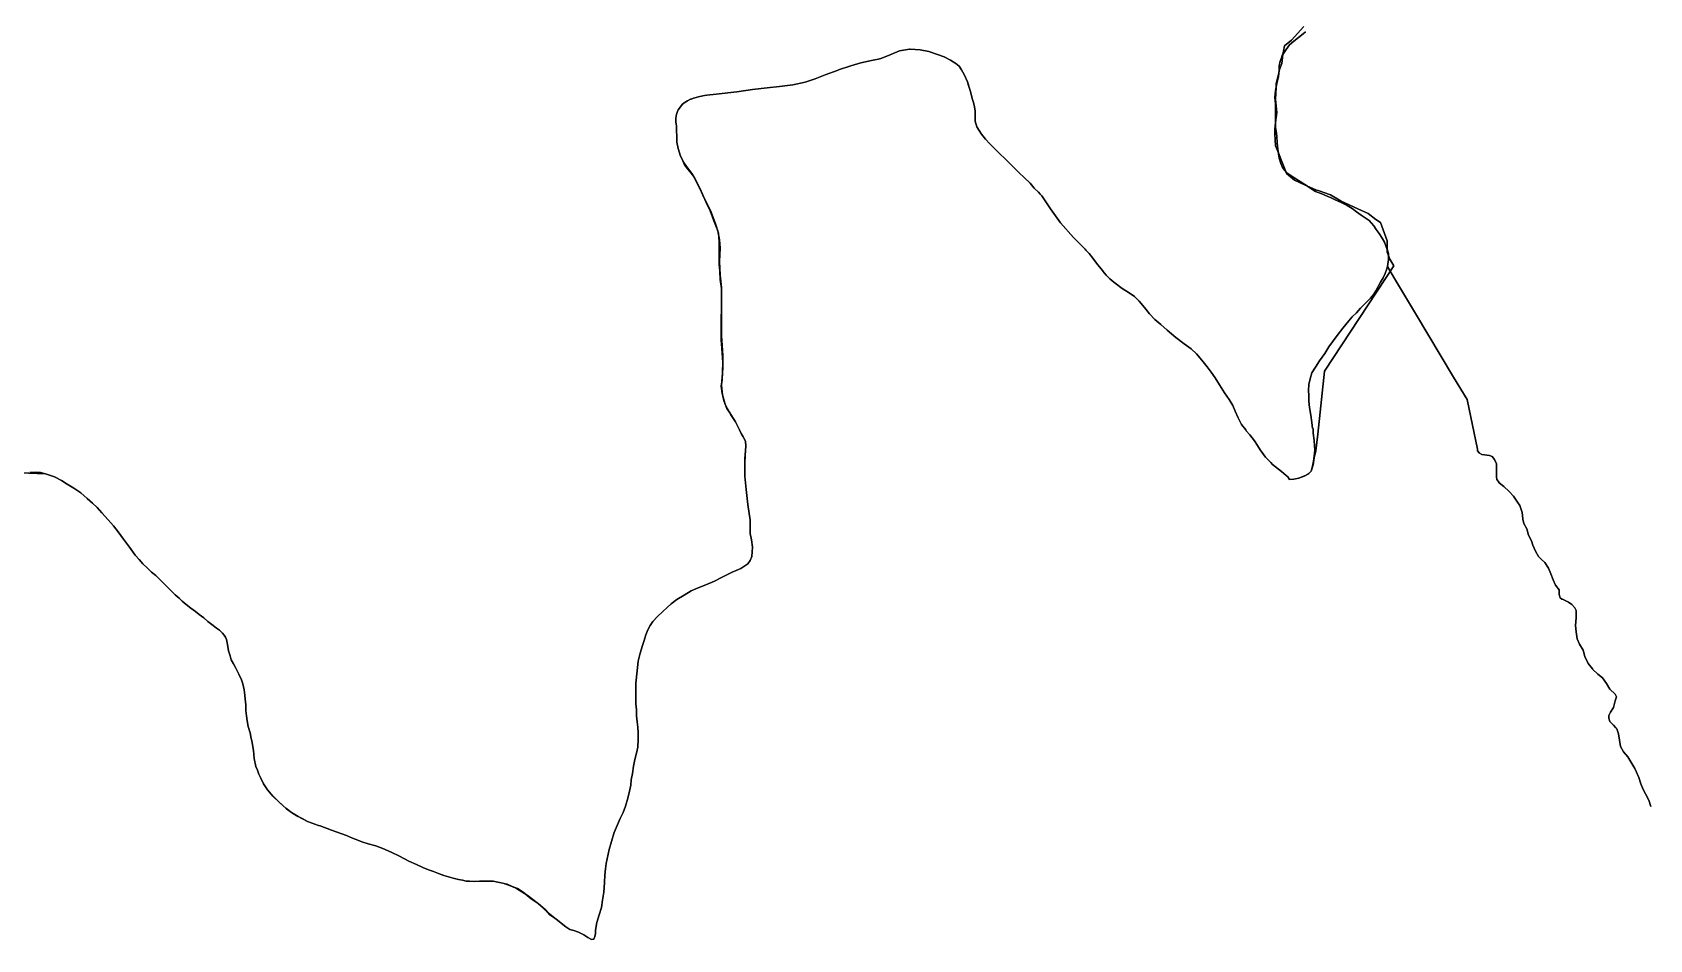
# Model space of a CAD drawing. Header units: inches. Extents: x 11258954 to 11313122, y 3645444 to 3695200.
# Drawn here: x 11278537 to 11281299, y 3665060 to 3666608 of the extents above; entities that cross this region are included whole.
import ezdxf

# ---------------------------------------------------------------- set-up
doc = ezdxf.new("R2010")
doc.units = ezdxf.units.IN
doc.header["$MEASUREMENT"] = 0
doc.layers.add('AnnexationHistory', color=183, linetype='Continuous')
doc.layers.add('ZipCode', color=108, linetype='Continuous')

msp = doc.modelspace()

# ---------------------------------------------------------------- linework, layer by layer
at = {"layer": 'AnnexationHistory'}
for points in [[(11280711, 3666608.5, 0), (11280707, 3666605, 0), (11280699, 3666598.75, 0), (11280691, 3666592.5, 0), (11280684, 3666586.25, 0), (11280678, 3666578.5, 0), (11280671, 3666568, 0), (11280670, 3666564.5, 0), (11280670, 3666564.25, 0), (11280668, 3666558.75, 0), (11280666, 3666550.75, 0), (11280666, 3666543.5, 0), (11280665, 3666532.5, 0), (11280662, 3666520.5, 0), (11280660, 3666508.75, 0), (11280659, 3666497, 0), (11280660, 3666485, 0), (11280660, 3666468.75, 0), (11280660, 3666459.5, 0), (11280660, 3666456, 0), (11280660, 3666446.25, 0), (11280661, 3666439, 0), (11280662, 3666430.5, 0), (11280663, 3666419.5, 0), (11280664, 3666408.25, 0), (11280665, 3666400.5, 0), (11280666, 3666393, 0), (11280669, 3666384.25, 0), (11280672, 3666377, 0), (11280676, 3666371.75, 0), (11280679, 3666368.25, 0), (11280693, 3666359, 0), (11280710, 3666348.25, 0), (11280728, 3666336.25, 0), (11280739, 3666332, 0), (11280748, 3666328, 0), (11280755, 3666325.25, 0), (11280762, 3666322.25, 0), (11280771, 3666317.75, 0), (11280782, 3666312.5, 0), (11280791, 3666307, 0), (11280798, 3666301.75, 0), (11280806, 3666296, 0), (11280813, 3666291.25, 0), (11280820, 3666286.5, 0), (11280824, 3666282.25, 0), (11280828, 3666277.5, 0), (11280832, 3666271.25, 0), (11280837, 3666264.25, 0), (11280842, 3666256.75, 0), (11280846, 3666249.5, 0), (11280849, 3666242, 0), (11280851, 3666236.25, 0), (11280853, 3666230.5, 0), (11280853, 3666225.75, 0), (11280853, 3666224.25, 0), (11280853, 3666220, 0), (11280851, 3666208.25, 0), (11280850, 3666204.5, 0), (11280847, 3666196, 0), (11280844, 3666189, 0), (11280839, 3666181.5, 0), (11280835, 3666174, 0), (11280831, 3666166.75, 0), (11280828, 3666161, 0), (11280822, 3666154.25, 0), (11280814, 3666146.25, 0), (11280805, 3666137, 0), (11280798, 3666129, 0), (11280791, 3666122.25, 0), (11280785, 3666115.25, 0), (11280775, 3666103, 0), (11280765, 3666090.5, 0), (11280757, 3666079.75, 0), (11280751, 3666071, 0), (11280744, 3666060, 0), (11280735, 3666047.25, 0), (11280728, 3666036.5, 0), (11280722, 3666027, 0), (11280719, 3666016.5, 0), (11280717, 3666006.75, 0), (11280716, 3665996.75, 0), (11280717, 3665988.25, 0), (11280717, 3665978.5, 0), (11280718, 3665967.5, 0), (11280720, 3665954.75, 0), (11280722, 3665942.25, 0), (11280723, 3665932, 0), (11280724, 3665931.5, 0), (11280724, 3665924, 0), (11280726, 3665911.25, 0), (11280727, 3665894.5, 0), (11280726, 3665884.5, 0), (11280725, 3665876, 0), (11280723, 3665867.5, 0), (11280721, 3665859, 0), (11280716, 3665854.5, 0), (11280711, 3665851.5, 0), (11280704, 3665848.5, 0), (11280700, 3665846.75, 0), (11280691, 3665845.25, 0), (11280684, 3665845, 0), (11280681, 3665849.5, 0), (11280678, 3665851.5, 0), (11280674, 3665854.75, 0), (11280670, 3665858.25, 0), (11280665, 3665862.5, 0), (11280660, 3665866.25, 0), (11280655, 3665870.25, 0), (11280652, 3665873.75, 0), (11280649, 3665876.5, 0), (11280643, 3665883, 0), (11280638, 3665889.25, 0), (11280634, 3665895.25, 0), (11280629, 3665902.5, 0), (11280624, 3665910.5, 0), (11280616, 3665920.75, 0), (11280610, 3665927.5, 0), (11280609, 3665929.5, 0), (11280602, 3665938.75, 0), (11280596, 3665950, 0), (11280591, 3665961.5, 0), (11280587, 3665971, 0), (11280581, 3665981, 0), (11280573, 3665992.75, 0), (11280564, 3666006.5, 0), (11280557, 3666018, 0), (11280550, 3666027.75, 0), (11280543, 3666037.25, 0), (11280534, 3666048.25, 0), (11280525, 3666059, 0), (11280516, 3666067.5, 0), (11280504, 3666076.5, 0), (11280490, 3666087.25, 0), (11280475, 3666099.5, 0), (11280464, 3666109, 0), (11280454, 3666117.75, 0), (11280445, 3666127.25, 0), (11280436, 3666138.5, 0), (11280427, 3666149.25, 0), (11280419, 3666157, 0), (11280410, 3666163, 0), (11280398, 3666170.5, 0), (11280386, 3666179.75, 0), (11280384, 3666181.25, 0), (11280377, 3666187, 0), (11280371, 3666193.5, 0), (11280365, 3666200.25, 0), (11280365, 3666200.75, 0), (11280356, 3666211.75, 0), (11280348, 3666222.5, 0), (11280342, 3666230.5, 0), (11280336, 3666236.25, 0), (11280335, 3666237.75, 0), (11280326, 3666247, 0), (11280315, 3666257.5, 0), (11280293, 3666283, 0), (11280276, 3666306.5, 0), (11280261, 3666329, 0), (11280258, 3666331.5, 0), (11280255, 3666335.25, 0), (11280248, 3666342, 0), (11280241, 3666350.25, 0), (11280231, 3666360, 0), (11280222, 3666368, 0), (11280215, 3666375.5, 0), (11280201, 3666389.25, 0), (11280186, 3666403.75, 0), (11280174, 3666416, 0), (11280172, 3666417.5, 0), (11280165, 3666425.25, 0), (11280158, 3666434.25, 0), (11280150, 3666446.5, 0), (11280147, 3666456.5, 0), (11280147, 3666465.25, 0), (11280147, 3666473.5, 0), (11280146, 3666480.5, 0), (11280144, 3666488, 0), (11280142, 3666495, 0), (11280139, 3666507, 0), (11280137, 3666513.5, 0), (11280135, 3666519, 0), (11280134, 3666523.25, 0), (11280129, 3666534.75, 0), (11280126, 3666540, 0), (11280124, 3666544, 0), (11280120, 3666550, 0), (11280114, 3666554.5, 0), (11280105, 3666560.5, 0), (11280094, 3666565.75, 0), (11280083, 3666570.25, 0), (11280068, 3666575, 0), (11280053, 3666578, 0), (11280036, 3666579, 0), (11280035, 3666579, 0), (11280018, 3666576, 0), (11280003, 3666569.75, 0), (11279988, 3666563.5, 0), (11279982, 3666562, 0), (11279976, 3666560.75, 0), (11279970, 3666559.5, 0), (11279952, 3666555.75, 0), (11279935, 3666550.5, 0), (11279914, 3666544, 0), (11279913, 3666543.5, 0), (11279891, 3666535.5, 0), (11279874, 3666528.25, 0), (11279857, 3666522.5, 0), (11279836, 3666518, 0), (11279813, 3666515.5, 0), (11279792, 3666513.25, 0), (11279767, 3666510.25, 0), (11279740, 3666506.5, 0), (11279705, 3666502.25, 0), (11279689, 3666500.5, 0), (11279685, 3666499.75, 0), (11279677, 3666498.5, 0), (11279666, 3666495.5, 0), (11279662, 3666494, 0), (11279661, 3666493.5, 0), (11279656, 3666490.75, 0), (11279650, 3666487.75, 0), (11279647, 3666484.5, 0), (11279644, 3666480.75, 0), (11279640, 3666475.5, 0), (11279637, 3666468.25, 0), (11279636, 3666461.5, 0), (11279636, 3666455, 0), (11279637, 3666447.5, 0), (11279637, 3666439.25, 0), (11279638, 3666431.25, 0), (11279638, 3666420.5, 0), (11279640, 3666409.5, 0), (11279644, 3666396.25, 0), (11279647, 3666391.5, 0), (11279649, 3666386.5, 0), (11279654, 3666379, 0), (11279658, 3666373.5, 0), (11279665, 3666364.75, 0), (11279671, 3666353.25, 0), (11279677, 3666341.5, 0), (11279682, 3666330, 0), (11279688, 3666318, 0), (11279695, 3666303.5, 0), (11279703, 3666282.75, 0), (11279709, 3666265, 0), (11279710, 3666250.75, 0), (11279710, 3666243, 0), (11279710, 3666233, 0), (11279710, 3666223, 0), (11279710, 3666211.5, 0), (11279711, 3666200, 0), (11279712, 3666186, 0), (11279714, 3666170.5, 0), (11279714, 3666157.75, 0), (11279714, 3666146.5, 0), (11279714, 3666128.75, 0), (11279714, 3666109, 0), (11279714, 3666090, 0), (11279715, 3666073.5, 0), (11279716, 3666056.5, 0), (11279716, 3666034.5, 0), (11279715, 3666018.5, 0), (11279714, 3666005.75, 0), (11279715, 3665993.5, 0), (11279716, 3665986.75, 0), (11279718, 3665979.75, 0), (11279720, 3665973.5, 0), (11279723, 3665966, 0), (11279728, 3665958.75, 0), (11279734, 3665949.5, 0), (11279737.967, 3665943.132, 0), (11279739.7695, 3665939.471, 0), (11279742, 3665935, 0), (11279745, 3665929.25, 0), (11279747.6865, 3665923.3885, 0), (11279750.9905, 3665917.25, 0), (11279752, 3665915.5, 0), (11279754.945, 3665910, 0), (11279755.769, 3665901.5935, 0), (11279755, 3665894.5, 0), (11279754.288, 3665884.3515, 0), (11279753.6205, 3665873.6705, 0), (11279754, 3665864.6405, 0), (11279753.577, 3665856.995, 0), (11279754, 3665850.5, 0), (11279756, 3665827.75, 0), (11279759, 3665802.25, 0), (11279763, 3665775.5, 0), (11279763, 3665767, 0), (11279763, 3665759, 0), (11279763, 3665752.5, 0), (11279765, 3665742, 0), (11279767, 3665729, 0), (11279766, 3665713.5, 0), (11279763, 3665706.25, 0), (11279759, 3665701, 0), (11279754, 3665697.25, 0), (11279747, 3665693, 0), (11279739, 3665689.5, 0), (11279732, 3665686.5, 0), (11279723, 3665682, 0), (11279713, 3665676.75, 0), (11279702, 3665671, 0), (11279687, 3665665, 0), (11279674, 3665660, 0), (11279662, 3665654.5, 0), (11279650, 3665647.5, 0), (11279638, 3665640, 0), (11279628, 3665632.5, 0), (11279621, 3665626.5, 0), (11279614, 3665619.5, 0), (11279605, 3665610.75, 0), (11279597, 3665602.5, 0), (11279592, 3665595.5, 0), (11279588, 3665588, 0), (11279585, 3665579.5, 0), (11279583, 3665574, 0), (11279582, 3665570.25, 0), (11279579, 3665561.25, 0), (11279575, 3665548.25, 0), (11279572, 3665534.75, 0), (11279570, 3665518.25, 0), (11279568, 3665497, 0), (11279568, 3665479.5, 0), (11279568, 3665462, 0), (11279569, 3665451.5, 0), (11279569, 3665441.25, 0), (11279570, 3665431.25, 0), (11279571, 3665422, 0), (11279572, 3665412.5, 0), (11279572, 3665400.75, 0), (11279571, 3665388, 0), (11279569, 3665377.5, 0), (11279566, 3665367, 0), (11279564, 3665355.25, 0), (11279562, 3665343.25, 0), (11279560, 3665332, 0), (11279559, 3665323, 0), (11279557, 3665313, 0), (11279554, 3665301, 0), (11279550, 3665287.5, 0), (11279546, 3665276.5, 0), (11279541, 3665266.25, 0), (11279531, 3665242.25, 0), (11279530, 3665240.75, 0), (11279522, 3665213.5, 0), (11279517, 3665189.25, 0), (11279516, 3665180.25, 0), (11279515, 3665169.5, 0), (11279514, 3665156.75, 0), (11279513, 3665140.5, 0), (11279511, 3665127, 0), (11279509, 3665114.25, 0), (11279505, 3665101.75, 0), (11279501, 3665088.5, 0), (11279499, 3665075.75, 0), (11279499, 3665070.25, 0), (11279498, 3665064.75, 0), (11279496, 3665060.5, 0), (11279496, 3665060.25, 0), (11279492, 3665059.5, 0), (11279486, 3665063, 0), (11279479, 3665067.75, 0), (11279470, 3665072.5, 0), (11279462, 3665075.25, 0), (11279455, 3665077, 0), (11279448, 3665081.25, 0), (11279440, 3665087.75, 0), (11279431, 3665095, 0), (11279430, 3665095.75, 0), (11279418, 3665105.5, 0), (11279409, 3665114, 0), (11279399, 3665122.25, 0), (11279382, 3665135.5, 0), (11279364, 3665147, 0), (11279348, 3665154, 0), (11279344, 3665155, 0), (11279343, 3665155.25, 0), (11279338, 3665156.25, 0), (11279332, 3665157.75, 0), (11279324, 3665159, 0), (11279317, 3665159.5, 0), (11279310, 3665159.25, 0), (11279301, 3665159, 0), (11279292, 3665158.5, 0), (11279284, 3665159, 0), (11279278, 3665159.5, 0), (11279272, 3665160.75, 0), (11279265, 3665162, 0), (11279256, 3665164.25, 0), (11279248, 3665166.5, 0), (11279240, 3665169, 0), (11279231, 3665172.25, 0), (11279222, 3665175.5, 0), (11279214, 3665178.5, 0), (11279204, 3665182.5, 0), (11279193, 3665187.5, 0), (11279180, 3665193.5, 0), (11279164, 3665202, 0), (11279150, 3665209, 0), (11279136, 3665215.25, 0), (11279131, 3665217, 0), (11279124, 3665219.5, 0), (11279111, 3665223.25, 0), (11279100, 3665226.5, 0), (11279093, 3665229.25, 0), (11279084, 3665232.75, 0), (11279074, 3665237, 0), (11279048, 3665246.5, 0), (11279029, 3665253.5, 0), (11279026, 3665254.5, 0), (11279007, 3665261.25, 0), (11278998, 3665266.25, 0), (11278989, 3665271, 0), (11278980, 3665276.25, 0), (11278970, 3665284, 0), (11278960, 3665293, 0), (11278948, 3665304.25, 0), (11278945, 3665307.75, 0), (11278939, 3665315.25, 0), (11278932, 3665325.5, 0), (11278927, 3665336, 0), (11278924, 3665342, 0), (11278922, 3665348.5, 0), (11278919, 3665355, 0), (11278916, 3665368.5, 0), (11278915, 3665382, 0), (11278912, 3665399, 0), (11278911, 3665403, 0), (11278909, 3665412.5, 0), (11278906, 3665423, 0), (11278904, 3665433, 0), (11278903, 3665441.5, 0), (11278902, 3665450.75, 0), (11278902, 3665460.75, 0), (11278901, 3665469.25, 0), (11278900, 3665476.75, 0), (11278899, 3665486, 0), (11278897, 3665496.25, 0), (11278894, 3665504.75, 0), (11278891, 3665509.75, 0), (11278890, 3665512.25, 0), (11278887, 3665518, 0), (11278884, 3665523.75, 0), (11278881, 3665530, 0), (11278877, 3665537, 0), (11278875, 3665544, 0), (11278872, 3665552.5, 0), (11278871, 3665560, 0), (11278870, 3665566.25, 0), (11278869, 3665571.75, 0), (11278867, 3665575.5, 0), (11278865, 3665579, 0), (11278862, 3665582.75, 0), (11278857, 3665587.5, 0), (11278852, 3665591.25, 0), (11278846, 3665595.5, 0), (11278837, 3665602.5, 0), (11278830, 3665608.75, 0), (11278822, 3665614.5, 0), (11278816, 3665619.5, 0), (11278808, 3665625, 0), (11278800, 3665631.5, 0), (11278793, 3665637, 0), (11278788, 3665642.25, 0), (11278781, 3665648, 0), (11278771, 3665658, 0), (11278762, 3665667, 0), (11278754, 3665675, 0), (11278748, 3665680.75, 0), (11278741, 3665686.75, 0), (11278734, 3665693.5, 0), (11278726, 3665701, 0), (11278720, 3665708, 0), (11278713, 3665715.75, 0), (11278703, 3665729.5, 0), (11278693, 3665742.75, 0), (11278684, 3665755.25, 0), (11278676, 3665765.5, 0), (11278667, 3665775.75, 0), (11278656, 3665788, 0), (11278648, 3665797, 0), (11278640, 3665804.5, 0), (11278631, 3665812.5, 0), (11278620, 3665822, 0), (11278608, 3665830, 0), (11278597, 3665837, 0), (11278587, 3665843.25, 0), (11278575, 3665849, 0), (11278560, 3665854.5, 0), (11278551, 3665856.5, 0), (11278548, 3665856.75, 0), (11278542, 3665857, 0), (11278533, 3665856.5, 0)], [(11281300.9, 3665286.6, 639.95), (11281297.45, 3665297.25, 639.8), (11281291.85, 3665308.55, 639.4), (11281287.85, 3665315.45, 639.4), (11281283.4, 3665325.25, 639.35), (11281280.05, 3665335.95, 639.25), (11281276.55, 3665345.5, 639.25), (11281273.25, 3665351.7, 639.1), (11281261.2, 3665371.2, 638.65), (11281254.2, 3665380.05, 638.45), (11281249.1, 3665389.35, 638.4), (11281245.8, 3665410.55, 638.35), (11281242.9, 3665419.45, 638.35), (11281241, 3665421, 0), (11281237, 3665425.5, 0), (11281231, 3665432, 0), (11281229, 3665437.5, 0), (11281229, 3665442, 0), (11281232, 3665447.75, 0), (11281237, 3665455.5, 0), (11281240, 3665466.75, 0), (11281242, 3665473.75, 0), (11281240, 3665478.25, 0), (11281231, 3665486.75, 0), (11281225, 3665496.75, 0), (11281218, 3665506, 0), (11281210, 3665512.75, 0), (11281201, 3665521.25, 0), (11281201, 3665521.75, 0), (11281194, 3665531, 0), (11281188, 3665542.75, 0), (11281185, 3665553.75, 0), (11281179, 3665563.5, 0), (11281175, 3665573, 0), (11281173, 3665584.5, 0), (11281172, 3665595.5, 0), (11281173, 3665608.75, 0), (11281173, 3665621.25, 0), (11281171, 3665626, 0), (11281166, 3665631.5, 0), (11281160, 3665635.5, 0), (11281150, 3665640.25, 0), (11281149, 3665640.5, 0), (11281146, 3665643, 0), (11281144, 3665648.25, 0), (11281144, 3665656.25, 0), (11281138, 3665664.25, 0), (11281134, 3665673.5, 0), (11281130, 3665683.75, 0), (11281126, 3665693.5, 0), (11281120, 3665703, 0), (11281114, 3665708, 0), (11281112, 3665710.5, 0), (11281109, 3665713.25, 0), (11281104, 3665722.5, 0), (11281099, 3665732.75, 0), (11281097, 3665740.25, 0), (11281092, 3665750, 0), (11281089, 3665760.5, 0), (11281084, 3665769.75, 0), (11281082, 3665777.25, 0), (11281082, 3665777.75, 0), (11281081, 3665788.5, 0), (11281077, 3665800.25, 0), (11281073, 3665806, 0), (11281066, 3665816.25, 0), (11281059, 3665824.25, 0), (11281050, 3665832.5, 0), (11281042, 3665838.75, 0), (11281040, 3665841.75, 0), (11281038, 3665845, 0), (11281037, 3665849.25, 0), (11281037, 3665860.25, 0), (11281037, 3665869, 0), (11281037, 3665871.5, 0), (11281034, 3665878.75, 0), (11281030, 3665884, 0), (11281025, 3665885.75, 0), (11281012, 3665887.5, 0), (11281008, 3665889.75, 0), (11281005, 3665893.5, 0), (11281005, 3665896.5, 0), (11280987, 3665981, 0), (11280964, 3666019.5, 0), (11280899, 3666128.25, 0), (11280863, 3666188, 0), (11280851, 3666208.25, 0), (11280853, 3666220, 0), (11280853, 3666224.25, 0), (11280853, 3666225.75, 0), (11280853, 3666230.5, 0), (11280851, 3666236.25, 0), (11280849, 3666242, 0), (11280846, 3666249.5, 0), (11280842, 3666256.75, 0), (11280837, 3666264.25, 0), (11280832, 3666271.25, 0), (11280828, 3666277.5, 0), (11280824, 3666282.25, 0), (11280820, 3666286.5, 0), (11280813, 3666291.25, 0), (11280806, 3666296, 0), (11280798, 3666301.75, 0), (11280791, 3666307, 0), (11280782, 3666312.5, 0), (11280771, 3666317.75, 0), (11280762, 3666322.25, 0), (11280755, 3666325.25, 0), (11280748, 3666328, 0), (11280739, 3666332, 0), (11280728, 3666336.25, 0), (11280710, 3666348.25, 0), (11280693, 3666359, 0), (11280679, 3666368.25, 0), (11280676, 3666371.75, 0), (11280672, 3666377, 0), (11280669, 3666384.25, 0), (11280666, 3666393, 0), (11280665, 3666400.5, 0), (11280664, 3666408.25, 0), (11280663, 3666419.5, 0), (11280662, 3666430.5, 0), (11280661, 3666439, 0), (11280660, 3666446.25, 0), (11280660, 3666456, 0), (11280660, 3666459.5, 0), (11280660, 3666468.75, 0), (11280660, 3666485, 0), (11280659, 3666497, 0), (11280660, 3666508.75, 0), (11280662, 3666520.5, 0), (11280665, 3666532.5, 0), (11280666, 3666543.5, 0), (11280666, 3666550.75, 0), (11280668, 3666558.75, 0), (11280670, 3666564.25, 0), (11280670, 3666564.5, 0), (11280671, 3666568, 0), (11280678, 3666578.5, 0), (11280684, 3666586.25, 0), (11280691, 3666592.5, 0), (11280699, 3666598.75, 0), (11280707, 3666605, 0), (11280711, 3666608.5, 0)], [(11278533, 3665856.5, 0), (11278542, 3665857, 0), (11278548, 3665856.75, 0), (11278551, 3665856.5, 0), (11278560, 3665854.5, 0), (11278575, 3665849, 0), (11278587, 3665843.25, 0), (11278597, 3665837, 0), (11278608, 3665830, 0), (11278620, 3665822, 0), (11278631, 3665812.5, 0), (11278640, 3665804.5, 0), (11278648, 3665797, 0), (11278656, 3665788, 0), (11278667, 3665775.75, 0), (11278676, 3665765.5, 0), (11278684, 3665755.25, 0), (11278693, 3665742.75, 0), (11278703, 3665729.5, 0), (11278713, 3665715.75, 0), (11278720, 3665708, 0), (11278726, 3665701, 0), (11278734, 3665693.5, 0), (11278741, 3665686.75, 0), (11278748, 3665680.75, 0), (11278754, 3665675, 0), (11278762, 3665667, 0), (11278771, 3665658, 0), (11278781, 3665648, 0), (11278788, 3665642.25, 0), (11278793, 3665637, 0), (11278800, 3665631.5, 0), (11278808, 3665625, 0), (11278816, 3665619.5, 0), (11278822, 3665614.5, 0), (11278830, 3665608.75, 0), (11278837, 3665602.5, 0), (11278846, 3665595.5, 0), (11278852, 3665591.25, 0), (11278857, 3665587.5, 0), (11278862, 3665582.75, 0), (11278865, 3665579, 0), (11278867, 3665575.5, 0), (11278869, 3665571.75, 0), (11278870, 3665566.25, 0), (11278871, 3665560, 0), (11278872, 3665552.5, 0), (11278875, 3665544, 0), (11278877, 3665537, 0), (11278881, 3665530, 0), (11278884, 3665523.75, 0), (11278887, 3665518, 0), (11278890, 3665512.25, 0), (11278891, 3665509.75, 0), (11278894, 3665504.75, 0), (11278897, 3665496.25, 0), (11278899, 3665486, 0), (11278900, 3665476.75, 0), (11278901, 3665469.25, 0), (11278902, 3665460.75, 0), (11278902, 3665450.75, 0), (11278903, 3665441.5, 0), (11278904, 3665433, 0), (11278906, 3665423, 0), (11278909, 3665412.5, 0), (11278911, 3665403, 0), (11278912, 3665399, 0), (11278915, 3665382, 0), (11278916, 3665368.5, 0), (11278919, 3665355, 0), (11278922, 3665348.5, 0), (11278924, 3665342, 0), (11278927, 3665336, 0), (11278932, 3665325.5, 0), (11278939, 3665315.25, 0), (11278945, 3665307.75, 0), (11278948, 3665304.25, 0), (11278960, 3665293, 0), (11278970, 3665284, 0), (11278980, 3665276.25, 0), (11278989, 3665271, 0), (11278998, 3665266.25, 0), (11279007, 3665261.25, 0), (11279026, 3665254.5, 0), (11279029, 3665253.5, 0), (11279048, 3665246.5, 0), (11279074, 3665237, 0), (11279084, 3665232.75, 0), (11279093, 3665229.25, 0), (11279100, 3665226.5, 0), (11279111, 3665223.25, 0), (11279124, 3665219.5, 0), (11279131, 3665217, 0), (11279136, 3665215.25, 0), (11279150, 3665209, 0), (11279164, 3665202, 0), (11279180, 3665193.5, 0), (11279193, 3665187.5, 0), (11279204, 3665182.5, 0), (11279214, 3665178.5, 0), (11279222, 3665175.5, 0), (11279231, 3665172.25, 0), (11279240, 3665169, 0), (11279248, 3665166.5, 0), (11279256, 3665164.25, 0), (11279265, 3665162, 0), (11279272, 3665160.75, 0), (11279278, 3665159.5, 0), (11279284, 3665159, 0), (11279292, 3665158.5, 0), (11279301, 3665159, 0), (11279310, 3665159.25, 0), (11279317, 3665159.5, 0), (11279324, 3665159, 0), (11279332, 3665157.75, 0), (11279338, 3665156.25, 0), (11279343, 3665155.25, 0), (11279344, 3665155, 0), (11279348, 3665154, 0), (11279364, 3665147, 0), (11279382, 3665135.5, 0), (11279399, 3665122.25, 0), (11279409, 3665114, 0), (11279418, 3665105.5, 0), (11279430, 3665095.75, 0), (11279431, 3665095, 0), (11279440, 3665087.75, 0), (11279448, 3665081.25, 0), (11279455, 3665077, 0), (11279462, 3665075.25, 0), (11279470, 3665072.5, 0), (11279479, 3665067.75, 0), (11279486, 3665063, 0), (11279492, 3665059.5, 0), (11279496, 3665060.25, 0), (11279496, 3665060.5, 0), (11279498, 3665064.75, 0), (11279499, 3665070.25, 0), (11279499, 3665075.75, 0), (11279501, 3665088.5, 0), (11279505, 3665101.75, 0), (11279509, 3665114.25, 0), (11279511, 3665127, 0), (11279513, 3665140.5, 0), (11279514, 3665156.75, 0), (11279515, 3665169.5, 0), (11279516, 3665180.25, 0), (11279517, 3665189.25, 0), (11279522, 3665213.5, 0), (11279530, 3665240.75, 0), (11279531, 3665242.25, 0), (11279541, 3665266.25, 0), (11279546, 3665276.5, 0), (11279550, 3665287.5, 0), (11279554, 3665301, 0), (11279557, 3665313, 0), (11279559, 3665323, 0), (11279560, 3665332, 0), (11279562, 3665343.25, 0), (11279564, 3665355.25, 0), (11279566, 3665367, 0), (11279569, 3665377.5, 0), (11279571, 3665388, 0), (11279572, 3665400.75, 0), (11279572, 3665412.5, 0), (11279571, 3665422, 0), (11279570, 3665431.25, 0), (11279569, 3665441.25, 0), (11279569, 3665451.5, 0), (11279568, 3665462, 0), (11279568, 3665479.5, 0), (11279568, 3665497, 0), (11279570, 3665518.25, 0), (11279572, 3665534.75, 0), (11279575, 3665548.25, 0), (11279579, 3665561.25, 0), (11279582, 3665570.25, 0), (11279583, 3665574, 0), (11279585, 3665579.5, 0), (11279588, 3665588, 0), (11279592, 3665595.5, 0), (11279597, 3665602.5, 0), (11279605, 3665610.75, 0), (11279614, 3665619.5, 0), (11279621, 3665626.5, 0), (11279628, 3665632.5, 0), (11279638, 3665640, 0), (11279650, 3665647.5, 0), (11279662, 3665654.5, 0), (11279674, 3665660, 0), (11279687, 3665665, 0), (11279702, 3665671, 0), (11279713, 3665676.75, 0), (11279723, 3665682, 0), (11279732, 3665686.5, 0), (11279739, 3665689.5, 0), (11279747, 3665693, 0), (11279754, 3665697.25, 0), (11279759, 3665701, 0), (11279763, 3665706.25, 0), (11279766, 3665713.5, 0), (11279767, 3665729, 0), (11279765, 3665742, 0), (11279763, 3665752.5, 0), (11279763, 3665759, 0), (11279763, 3665767, 0), (11279763, 3665775.5, 0), (11279759, 3665802.25, 0), (11279756, 3665827.75, 0), (11279754, 3665850.5, 0), (11279753.577, 3665856.995, 0), (11279754, 3665864.6405, 0), (11279753.6205, 3665873.6705, 0), (11279754.288, 3665884.3515, 0), (11279755, 3665894.5, 0), (11279755.769, 3665901.5935, 0), (11279754.945, 3665910, 0), (11279752, 3665915.5, 0), (11279750.9905, 3665917.25, 0), (11279747.6865, 3665923.3885, 0), (11279745, 3665929.25, 0), (11279742, 3665935, 0), (11279739.7695, 3665939.471, 0), (11279737.967, 3665943.132, 0), (11279734, 3665949.5, 0), (11279728, 3665958.75, 0), (11279723, 3665966, 0), (11279720, 3665973.5, 0), (11279718, 3665979.75, 0), (11279716, 3665986.75, 0), (11279715, 3665993.5, 0), (11279714, 3666005.75, 0), (11279715, 3666018.5, 0), (11279716, 3666034.5, 0), (11279716, 3666056.5, 0), (11279715, 3666073.5, 0), (11279714, 3666090, 0), (11279714, 3666109, 0), (11279714, 3666128.75, 0), (11279714, 3666146.5, 0), (11279714, 3666157.75, 0), (11279714, 3666170.5, 0), (11279712, 3666186, 0), (11279711, 3666200, 0), (11279710, 3666211.5, 0), (11279710, 3666223, 0), (11279710, 3666233, 0), (11279710, 3666243, 0), (11279710, 3666250.75, 0), (11279709, 3666265, 0), (11279703, 3666282.75, 0), (11279695, 3666303.5, 0), (11279688, 3666318, 0), (11279682, 3666330, 0), (11279677, 3666341.5, 0), (11279671, 3666353.25, 0), (11279665, 3666364.75, 0), (11279658, 3666373.5, 0), (11279654, 3666379, 0), (11279649, 3666386.5, 0), (11279647, 3666391.5, 0), (11279644, 3666396.25, 0), (11279640, 3666409.5, 0), (11279638, 3666420.5, 0), (11279638, 3666431.25, 0), (11279637, 3666439.25, 0), (11279637, 3666447.5, 0), (11279636, 3666455, 0), (11279636, 3666461.5, 0), (11279637, 3666468.25, 0), (11279640, 3666475.5, 0), (11279644, 3666480.75, 0), (11279647, 3666484.5, 0), (11279650, 3666487.75, 0), (11279656, 3666490.75, 0), (11279661, 3666493.5, 0), (11279662, 3666494, 0), (11279666, 3666495.5, 0), (11279677, 3666498.5, 0), (11279685, 3666499.75, 0), (11279689, 3666500.5, 0), (11279705, 3666502.25, 0), (11279740, 3666506.5, 0), (11279767, 3666510.25, 0), (11279792, 3666513.25, 0), (11279813, 3666515.5, 0), (11279836, 3666518, 0), (11279857, 3666522.5, 0), (11279874, 3666528.25, 0), (11279891, 3666535.5, 0), (11279913, 3666543.5, 0), (11279914, 3666544, 0), (11279935, 3666550.5, 0), (11279952, 3666555.75, 0), (11279970, 3666559.5, 0), (11279976, 3666560.75, 0), (11279982, 3666562, 0), (11279988, 3666563.5, 0), (11280003, 3666569.75, 0), (11280018, 3666576, 0), (11280035, 3666579, 0), (11280036, 3666579, 0), (11280053, 3666578, 0), (11280068, 3666575, 0), (11280083, 3666570.25, 0), (11280094, 3666565.75, 0), (11280105, 3666560.5, 0), (11280114, 3666554.5, 0), (11280120, 3666550, 0), (11280124, 3666544, 0), (11280126, 3666540, 0), (11280129, 3666534.75, 0), (11280134, 3666523.25, 0), (11280135, 3666519, 0), (11280137, 3666513.5, 0), (11280139, 3666507, 0), (11280142, 3666495, 0), (11280144, 3666488, 0), (11280146, 3666480.5, 0), (11280147, 3666473.5, 0), (11280147, 3666465.25, 0), (11280147, 3666456.5, 0), (11280150, 3666446.5, 0), (11280158, 3666434.25, 0), (11280165, 3666425.25, 0), (11280172, 3666417.5, 0), (11280174, 3666416, 0), (11280186, 3666403.75, 0), (11280201, 3666389.25, 0), (11280215, 3666375.5, 0), (11280222, 3666368, 0), (11280231, 3666360, 0), (11280241, 3666350.25, 0), (11280248, 3666342, 0), (11280255, 3666335.25, 0), (11280258, 3666331.5, 0), (11280261, 3666329, 0), (11280276, 3666306.5, 0), (11280293, 3666283, 0), (11280315, 3666257.5, 0), (11280326, 3666247, 0), (11280335, 3666237.75, 0), (11280336, 3666236.25, 0), (11280342, 3666230.5, 0), (11280348, 3666222.5, 0), (11280356, 3666211.75, 0), (11280365, 3666200.75, 0), (11280365, 3666200.25, 0), (11280371, 3666193.5, 0), (11280377, 3666187, 0), (11280384, 3666181.25, 0), (11280386, 3666179.75, 0), (11280398, 3666170.5, 0), (11280410, 3666163, 0), (11280419, 3666157, 0), (11280427, 3666149.25, 0), (11280436, 3666138.5, 0), (11280445, 3666127.25, 0), (11280454, 3666117.75, 0), (11280464, 3666109, 0), (11280475, 3666099.5, 0), (11280490, 3666087.25, 0), (11280504, 3666076.5, 0), (11280516, 3666067.5, 0), (11280525, 3666059, 0), (11280534, 3666048.25, 0), (11280543, 3666037.25, 0), (11280550, 3666027.75, 0), (11280557, 3666018, 0), (11280564, 3666006.5, 0), (11280573, 3665992.75, 0), (11280581, 3665981, 0), (11280587, 3665971, 0), (11280591, 3665961.5, 0), (11280596, 3665950, 0), (11280602, 3665938.75, 0), (11280609, 3665929.5, 0), (11280610, 3665927.5, 0), (11280616, 3665920.75, 0), (11280624, 3665910.5, 0), (11280629, 3665902.5, 0), (11280634, 3665895.25, 0), (11280638, 3665889.25, 0), (11280643, 3665883, 0), (11280649, 3665876.5, 0), (11280652, 3665873.75, 0), (11280655, 3665870.25, 0), (11280660, 3665866.25, 0), (11280665, 3665862.5, 0), (11280670, 3665858.25, 0), (11280674, 3665854.75, 0), (11280678, 3665851.5, 0), (11280681, 3665849.5, 0), (11280684, 3665845, 0), (11280691, 3665845.25, 0), (11280700, 3665846.75, 0), (11280704, 3665848.5, 0), (11280711, 3665851.5, 0), (11280716, 3665854.5, 0), (11280721, 3665859, 0), (11280723, 3665867.5, 0), (11280725, 3665876, 0), (11280726, 3665884.5, 0), (11280727, 3665894.5, 0), (11280726, 3665911.25, 0), (11280724, 3665924, 0), (11280724, 3665931.5, 0), (11280723, 3665932, 0), (11280722, 3665942.25, 0), (11280720, 3665954.75, 0), (11280718, 3665967.5, 0), (11280717, 3665978.5, 0), (11280717, 3665988.25, 0), (11280716, 3665996.75, 0), (11280717, 3666006.75, 0), (11280719, 3666016.5, 0), (11280722, 3666027, 0), (11280728, 3666036.5, 0), (11280735, 3666047.25, 0), (11280744, 3666060, 0), (11280751, 3666071, 0), (11280757, 3666079.75, 0), (11280765, 3666090.5, 0), (11280775, 3666103, 0), (11280785, 3666115.25, 0), (11280791, 3666122.25, 0), (11280798, 3666129, 0), (11280805, 3666137, 0), (11280814, 3666146.25, 0), (11280822, 3666154.25, 0), (11280828, 3666161, 0), (11280831, 3666166.75, 0), (11280835, 3666174, 0), (11280839, 3666181.5, 0), (11280844, 3666189, 0), (11280847, 3666196, 0), (11280850, 3666204.5, 0), (11280851, 3666208.25, 0), (11280863, 3666188, 0), (11280899, 3666128.25, 0), (11280964, 3666019.5, 0), (11280987, 3665981, 0), (11281005, 3665896.5, 0), (11281005, 3665893.5, 0), (11281008, 3665889.75, 0), (11281012, 3665887.5, 0), (11281025, 3665885.75, 0), (11281030, 3665884, 0), (11281034, 3665878.75, 0), (11281037, 3665871.5, 0), (11281037, 3665869, 0), (11281037, 3665860.25, 0), (11281037, 3665849.25, 0), (11281038, 3665845, 0), (11281040, 3665841.75, 0), (11281042, 3665838.75, 0), (11281050, 3665832.5, 0), (11281059, 3665824.25, 0), (11281066, 3665816.25, 0), (11281073, 3665806, 0), (11281077, 3665800.25, 0), (11281081, 3665788.5, 0), (11281082, 3665777.75, 0), (11281082, 3665777.25, 0), (11281084, 3665769.75, 0), (11281089, 3665760.5, 0), (11281092, 3665750, 0), (11281097, 3665740.25, 0), (11281099, 3665732.75, 0), (11281104, 3665722.5, 0), (11281109, 3665713.25, 0), (11281112, 3665710.5, 0), (11281114, 3665708, 0), (11281120, 3665703, 0), (11281126, 3665693.5, 0), (11281130, 3665683.75, 0), (11281134, 3665673.5, 0), (11281138, 3665664.25, 0), (11281144, 3665656.25, 0), (11281144, 3665648.25, 0), (11281146, 3665643, 0), (11281149, 3665640.5, 0), (11281150, 3665640.25, 0), (11281160, 3665635.5, 0), (11281166, 3665631.5, 0), (11281171, 3665626, 0), (11281173, 3665621.25, 0), (11281173, 3665608.75, 0), (11281172, 3665595.5, 0), (11281173, 3665584.5, 0), (11281175, 3665573, 0), (11281179, 3665563.5, 0), (11281185, 3665553.75, 0), (11281188, 3665542.75, 0), (11281194, 3665531, 0), (11281201, 3665521.75, 0), (11281201, 3665521.25, 0), (11281210, 3665512.75, 0), (11281218, 3665506, 0), (11281225, 3665496.75, 0), (11281231, 3665486.75, 0), (11281240, 3665478.25, 0), (11281242, 3665473.75, 0), (11281240, 3665466.75, 0), (11281237, 3665455.5, 0), (11281232, 3665447.75, 0), (11281229, 3665442, 0), (11281229, 3665437.5, 0), (11281231, 3665432, 0), (11281237, 3665425.5, 0), (11281241, 3665421, 0), (11281242.9, 3665419.45, 638.35), (11281245.8, 3665410.55, 638.35), (11281249.1, 3665389.35, 638.4), (11281254.2, 3665380.05, 638.45), (11281261.2, 3665371.2, 638.65), (11281273.25, 3665351.7, 639.1), (11281276.55, 3665345.5, 639.25), (11281280.05, 3665335.95, 639.25), (11281283.4, 3665325.25, 639.35), (11281287.85, 3665315.45, 639.4), (11281291.85, 3665308.55, 639.4), (11281297.45, 3665297.25, 639.8), (11281300.9, 3665286.6, 639.95)]]:
    msp.add_polyline3d(points, dxfattribs=at)
at = {"layer": 'ZipCode'}
for points in [[(11278517.292, 3665855.8685, 0), (11278560, 3665854.5, 0), (11278575, 3665849, 0), (11278587, 3665843.25, 0), (11278597, 3665837, 0), (11278608, 3665830, 0), (11278620, 3665822, 0), (11278631, 3665812.5, 0), (11278640, 3665804.5, 0), (11278648, 3665797, 0), (11278656, 3665788, 0), (11278667, 3665775.75, 0), (11278676, 3665765.5, 0), (11278684, 3665755.25, 0), (11278693, 3665742.75, 0), (11278703, 3665729.5, 0), (11278713, 3665715.75, 0), (11278720, 3665708, 0), (11278726, 3665701, 0), (11278734, 3665693.5, 0), (11278741, 3665686.75, 0), (11278748, 3665680.75, 0), (11278754, 3665675, 0), (11278762, 3665667, 0), (11278771, 3665658, 0), (11278781, 3665648, 0), (11278788, 3665642.25, 0), (11278793, 3665637, 0), (11278800, 3665631.5, 0), (11278808, 3665625, 0), (11278816, 3665619.5, 0), (11278822, 3665614.5, 0), (11278830, 3665608.75, 0), (11278837, 3665602.5, 0), (11278846, 3665595.5, 0), (11278852, 3665591.25, 0), (11278857, 3665587.5, 0), (11278862, 3665582.75, 0), (11278865, 3665579, 0), (11278867, 3665575.5, 0), (11278869, 3665571.75, 0), (11278870, 3665566.25, 0), (11278871, 3665560, 0), (11278872, 3665552.5, 0), (11278875, 3665544, 0), (11278877, 3665537, 0), (11278881, 3665530, 0), (11278884, 3665523.75, 0), (11278887, 3665518, 0), (11278890, 3665512.25, 0), (11278891, 3665509.75, 0), (11278894, 3665504.75, 0), (11278897, 3665496.25, 0), (11278899, 3665486, 0), (11278900, 3665476.75, 0), (11278901, 3665469.25, 0), (11278902, 3665460.75, 0), (11278902, 3665450.75, 0), (11278903, 3665441.5, 0), (11278904, 3665433, 0), (11278906, 3665423, 0), (11278909, 3665412.5, 0), (11278911, 3665403, 0), (11278912, 3665399, 0), (11278915, 3665382, 0), (11278916, 3665368.5, 0), (11278919, 3665355, 0), (11278922, 3665348.5, 0), (11278924, 3665342, 0), (11278927, 3665336, 0), (11278932, 3665325.5, 0), (11278939, 3665315.25, 0), (11278945, 3665307.75, 0), (11278957.6375, 3665295.165, 0), (11278971.154, 3665282.967, 0), (11278979.5605, 3665276.5385, 0), (11278991.2635, 3665269.78, 0), (11279007, 3665261.25, 0), (11279026, 3665254.5, 0), (11279029, 3665253.5, 0), (11279048, 3665246.5, 0), (11279074, 3665237, 0), (11279084, 3665232.75, 0), (11279093, 3665229.25, 0), (11279100, 3665226.5, 0), (11279111, 3665223.25, 0), (11279124, 3665219.5, 0), (11279131, 3665217, 0), (11279136, 3665215.25, 0), (11279150, 3665209, 0), (11279164, 3665202, 0), (11279180, 3665193.5, 0), (11279193, 3665187.5, 0), (11279204, 3665182.5, 0), (11279214, 3665178.5, 0), (11279222, 3665175.5, 0), (11279231, 3665172.25, 0), (11279240, 3665169, 0), (11279248, 3665166.5, 0), (11279256, 3665164.25, 0), (11279265, 3665162, 0), (11279272, 3665160.75, 0), (11279278, 3665159.5, 0), (11279284, 3665159, 0), (11279292, 3665158.5, 0), (11279301, 3665159, 0), (11279310, 3665159.25, 0), (11279317, 3665159.5, 0), (11279324, 3665159, 0), (11279332, 3665157.75, 0), (11279338, 3665156.25, 0), (11279343, 3665155.25, 0), (11279356.3735, 3665149.945, 0), (11279365.934, 3665146.4835, 0), (11279375.3295, 3665140.3845, 0), (11279389.176, 3665129.176, 0), (11279401.209, 3665121.4285, 0), (11279413.242, 3665110.22, 0), (11279421.154, 3665101.6485, 0), (11279431, 3665095, 0), (11279440, 3665087.75, 0), (11279448, 3665081.25, 0), (11279455, 3665077, 0), (11279462, 3665075.25, 0), (11279470, 3665072.5, 0), (11279479, 3665067.75, 0), (11279486, 3665063, 0), (11279492, 3665059.5, 0), (11279496.0305, 3665060.2555, 0), (11279498, 3665064.75, 0), (11279499, 3665070.25, 0), (11279499, 3665075.75, 0), (11279501, 3665088.5, 0), (11279505, 3665101.75, 0), (11279509, 3665114.25, 0), (11279511, 3665127, 0), (11279513, 3665140.5, 0), (11279514, 3665156.75, 0), (11279515, 3665169.5, 0), (11279516, 3665180.25, 0), (11279517, 3665189.25, 0), (11279522, 3665213.5, 0), (11279530, 3665240.75, 0), (11279531, 3665242.25, 0), (11279541, 3665266.25, 0), (11279546, 3665276.5, 0), (11279550, 3665287.5, 0), (11279554, 3665301, 0), (11279557, 3665313, 0), (11279559, 3665323, 0), (11279560, 3665332, 0), (11279562, 3665343.25, 0), (11279564, 3665355.25, 0), (11279566, 3665367, 0), (11279569, 3665377.5, 0), (11279571, 3665388, 0), (11279572, 3665400.75, 0), (11279572, 3665412.5, 0), (11279571, 3665422, 0), (11279570, 3665431.25, 0), (11279569, 3665441.25, 0), (11279569, 3665451.5, 0), (11279568, 3665462, 0), (11279568, 3665479.5, 0), (11279568, 3665497, 0), (11279570, 3665518.25, 0), (11279572, 3665534.75, 0), (11279575, 3665548.25, 0), (11279579, 3665561.25, 0), (11279582, 3665570.25, 0), (11279583, 3665574, 0), (11279585, 3665579.5, 0), (11279588, 3665588, 0), (11279592, 3665595.5, 0), (11279597, 3665602.5, 0), (11279605, 3665610.75, 0), (11279614, 3665619.5, 0), (11279621, 3665626.5, 0), (11279628, 3665632.5, 0), (11279638, 3665640, 0), (11279650, 3665647.5, 0), (11279662, 3665654.5, 0), (11279674, 3665660, 0), (11279687, 3665665, 0), (11279702, 3665671, 0), (11279713, 3665676.75, 0), (11279723, 3665682, 0), (11279732, 3665686.5, 0), (11279739, 3665689.5, 0), (11279747, 3665693, 0), (11279754, 3665697.25, 0), (11279759, 3665701, 0), (11279763, 3665706.25, 0), (11279766, 3665713.5, 0), (11279767, 3665729, 0), (11279765, 3665742, 0), (11279763, 3665752.5, 0), (11279763, 3665759, 0), (11279763, 3665767, 0), (11279763, 3665775.5, 0), (11279759, 3665802.25, 0), (11279756, 3665827.75, 0), (11279754, 3665850.5, 0), (11279754, 3665860.5, 0), (11279754, 3665871.75, 0), (11279754, 3665880.5, 0), (11279754.945, 3665894.011, 0), (11279755.769, 3665901.5935, 0), (11279754.945, 3665910, 0), (11279748.022, 3665922.6925, 0), (11279737.967, 3665943.132, 0), (11279730.22, 3665954.835, 0), (11279720.343, 3665972.6425, 0), (11279715.055, 3665991.2635, 0), (11279713.4065, 3666003.956, 0), (11279715.055, 3666015, 0), (11279715.879, 3666027.6925, 0), (11279716, 3666045, 0), (11279714.231, 3666075.989, 0), (11279713.4065, 3666082.7475, 0), (11279714.231, 3666172.5825, 0), (11279711.5935, 3666193.6815, 0), (11279710.769, 3666216.5935, 0), (11279711.5935, 3666240.3295, 0), (11279710.769, 3666253.846, 0), (11279707.4725, 3666269.176, 0), (11279700.7145, 3666285.989, 0), (11279694.78, 3666302.967, 0), (11279688.022, 3666317.4725, 0), (11279676.978, 3666342.033, 0), (11279667.5825, 3666360.6595, 0), (11279662.4725, 3666367.4175, 0), (11279656.5385, 3666374.176, 0), (11279650.769, 3666381.758, 0), (11279647, 3666391.5, 0), (11279644, 3666396.25, 0), (11279640, 3666409.5, 0), (11279638, 3666420.5, 0), (11279638, 3666431.25, 0), (11279637, 3666439.25, 0), (11279637, 3666447.5, 0), (11279636, 3666455, 0), (11279636, 3666461.5, 0), (11279637, 3666468.25, 0), (11279640, 3666475.5, 0), (11279644, 3666480.75, 0), (11279647, 3666484.5, 0), (11279650, 3666487.75, 0), (11279656, 3666490.75, 0), (11279661, 3666493.5, 0), (11279662, 3666494, 0), (11279666, 3666495.5, 0), (11279677, 3666498.5, 0), (11279685, 3666499.75, 0), (11279689, 3666500.5, 0), (11279705, 3666502.25, 0), (11279740, 3666506.5, 0), (11279767, 3666510.25, 0), (11279792, 3666513.25, 0), (11279813, 3666515.5, 0), (11279836, 3666518, 0), (11279857, 3666522.5, 0), (11279874, 3666528.25, 0), (11279891, 3666535.5, 0), (11279913, 3666543.5, 0), (11279914, 3666544, 0), (11279935, 3666550.5, 0), (11279952, 3666555.75, 0), (11279970, 3666559.5, 0), (11279976, 3666560.75, 0), (11279982, 3666562, 0), (11279988, 3666563.5, 0), (11280003, 3666569.75, 0), (11280018, 3666576, 0), (11280035, 3666579, 0), (11280036, 3666579, 0), (11280053, 3666578, 0), (11280068, 3666575, 0), (11280083, 3666570.25, 0), (11280094, 3666565.75, 0), (11280105, 3666560.5, 0), (11280114, 3666554.5, 0), (11280120, 3666550, 0), (11280124, 3666544, 0), (11280126, 3666540, 0), (11280129, 3666534.75, 0), (11280134, 3666523.25, 0), (11280135.055, 3666519.7255, 0), (11280137, 3666513.5, 0), (11280139, 3666507, 0), (11280142, 3666495, 0), (11280144, 3666488, 0), (11280146, 3666480.5, 0), (11280147, 3666473.5, 0), (11280147, 3666465.25, 0), (11280147, 3666456.5, 0), (11280150, 3666446.5, 0), (11280158, 3666434.25, 0), (11280165, 3666425.25, 0), (11280172, 3666417.5, 0), (11280174, 3666416, 0), (11280186, 3666403.75, 0), (11280201, 3666389.25, 0), (11280215, 3666375.5, 0), (11280222, 3666368, 0), (11280231, 3666360, 0), (11280241, 3666350.25, 0), (11280248, 3666342, 0), (11280255, 3666335.25, 0), (11280258, 3666331.5, 0), (11280261, 3666329, 0), (11280276, 3666306.5, 0), (11280293, 3666283, 0), (11280315, 3666257.5, 0), (11280326, 3666247, 0), (11280335, 3666237.75, 0), (11280336, 3666236.25, 0), (11280342, 3666230.5, 0), (11280348, 3666222.5, 0), (11280356, 3666211.75, 0), (11280365, 3666200.75, 0), (11280365, 3666200.25, 0), (11280371, 3666193.5, 0), (11280377, 3666187, 0), (11280384, 3666181.25, 0), (11280386, 3666179.75, 0), (11280398, 3666170.5, 0), (11280410, 3666163, 0), (11280419, 3666157, 0), (11280427, 3666149.25, 0), (11280436, 3666138.5, 0), (11280445, 3666127.25, 0), (11280454, 3666117.75, 0), (11280464, 3666109, 0), (11280475, 3666099.5, 0), (11280490, 3666087.25, 0), (11280504, 3666076.5, 0), (11280516, 3666067.5, 0), (11280525, 3666059, 0), (11280534, 3666048.25, 0), (11280543, 3666037.25, 0), (11280550, 3666027.75, 0), (11280557, 3666018, 0), (11280564, 3666006.5, 0), (11280573, 3665992.75, 0), (11280581, 3665981, 0), (11280587, 3665971, 0), (11280591, 3665961.5, 0), (11280596, 3665950, 0), (11280602, 3665938.75, 0), (11280609, 3665929.5, 0), (11280610, 3665927.5, 0), (11280616, 3665920.75, 0), (11280624, 3665910.5, 0), (11280629, 3665902.5, 0), (11280634, 3665895.25, 0), (11280638, 3665889.25, 0), (11280643, 3665883, 0), (11280649, 3665876.5, 0), (11280652, 3665873.75, 0), (11280655, 3665870.25, 0), (11280660, 3665866.25, 0), (11280665, 3665862.5, 0), (11280670, 3665858.25, 0), (11280674, 3665854.75, 0), (11280678, 3665851.5, 0), (11280681, 3665849.5, 0), (11280684, 3665845, 0), (11280691, 3665845.25, 0), (11280691.323, 3665845.304, 0), (11280700, 3665846.75, 0), (11280709, 3665850.25, 0), (11280710.225, 3665850.9775, 0), (11280715.3675, 3665854.0305, 0), (11280717, 3665855, 0), (11280721, 3665859, 0), (11280724, 3665870, 0), (11280726, 3665881.75, 0), (11280728.8845, 3665893.8795, 0), (11280732.017, 3665922.3475, 0), (11280743.8335, 3666029.759, 0), (11280861.894, 3666209.4085, 0), (11280855.348, 3666220.513, 0), (11280850.3335, 3666232.725, 0), (11280850.557, 3666237.5235, 0), (11280850.7585, 3666241.85, 0), (11280850.3585, 3666252.05, 0), (11280839.2835, 3666283.125, 0), (11280831.4585, 3666288.575, 0), (11280818.1585, 3666298.45, 0), (11280800.4085, 3666306.675, 0), (11280772.1335, 3666319.85, 0), (11280753.6085, 3666330.375, 0), (11280732.6145, 3666337.6465, 0), (11280729.9335, 3666338.575, 0), (11280713.6215, 3666345.836, 0), (11280709.2085, 3666347.8, 0), (11280692.4085, 3666355.575, 0), (11280678.6835, 3666366.7, 0), (11280677.319, 3666370.211, 0), (11280669.4835, 3666390.375, 0), (11280664.766, 3666402.312, 0), (11280660.0585, 3666414.225, 0), (11280658.6835, 3666434.5, 0), (11280658.5335, 3666442.225, 0), (11280660, 3666454.0385, 0), (11280662.1335, 3666471.225, 0), (11280659.7335, 3666493.325, 0), (11280660.829, 3666513.6205, 0), (11280661.2085, 3666520.65, 0), (11280665.5495, 3666538.5415, 0), (11280666.9585, 3666544.35, 0), (11280670.7585, 3666554.65, 0), (11280671.9795, 3666564.7065, 0), (11280672.6865, 3666570.53, 0), (11280673.3085, 3666575.65, 0), (11280675.4835, 3666584.875, 0), (11280687.1085, 3666594.375, 0), (11280708.1085, 3666617.675, 0)], [(11280708.1085, 3666617.675, 0), (11280687.1085, 3666594.375, 0), (11280675.4835, 3666584.875, 0), (11280673.3085, 3666575.65, 0), (11280672.6865, 3666570.53, 0), (11280671.9795, 3666564.7065, 0), (11280670.7585, 3666554.65, 0), (11280666.9585, 3666544.35, 0), (11280665.5495, 3666538.5415, 0), (11280661.2085, 3666520.65, 0), (11280660.829, 3666513.6205, 0), (11280659.7335, 3666493.325, 0), (11280662.1335, 3666471.225, 0), (11280660, 3666454.0385, 0), (11280658.5335, 3666442.225, 0), (11280658.6835, 3666434.5, 0), (11280660.0585, 3666414.225, 0), (11280664.766, 3666402.312, 0), (11280669.4835, 3666390.375, 0), (11280677.319, 3666370.211, 0), (11280678.6835, 3666366.7, 0), (11280692.4085, 3666355.575, 0), (11280709.2085, 3666347.8, 0), (11280713.6215, 3666345.836, 0), (11280729.9335, 3666338.575, 0), (11280732.6145, 3666337.6465, 0), (11280753.6085, 3666330.375, 0), (11280772.1335, 3666319.85, 0), (11280800.4085, 3666306.675, 0), (11280818.1585, 3666298.45, 0), (11280831.4585, 3666288.575, 0), (11280839.2835, 3666283.125, 0), (11280850.3585, 3666252.05, 0), (11280850.7585, 3666241.85, 0), (11280850.557, 3666237.5235, 0), (11280850.3335, 3666232.725, 0), (11280855.348, 3666220.513, 0), (11280861.894, 3666209.4085, 0), (11280743.8335, 3666029.759, 0), (11280732.017, 3665922.3475, 0), (11280728.8845, 3665893.8795, 0), (11280726, 3665881.75, 0), (11280724, 3665870, 0), (11280721, 3665859, 0), (11280717, 3665855, 0), (11280715.3675, 3665854.0305, 0), (11280710.225, 3665850.9775, 0), (11280709, 3665850.25, 0), (11280700, 3665846.75, 0), (11280691.323, 3665845.304, 0), (11280691, 3665845.25, 0), (11280684, 3665845, 0), (11280681, 3665849.5, 0), (11280678, 3665851.5, 0), (11280674, 3665854.75, 0), (11280670, 3665858.25, 0), (11280665, 3665862.5, 0), (11280660, 3665866.25, 0), (11280655, 3665870.25, 0), (11280652, 3665873.75, 0), (11280649, 3665876.5, 0), (11280643, 3665883, 0), (11280638, 3665889.25, 0), (11280634, 3665895.25, 0), (11280629, 3665902.5, 0), (11280624, 3665910.5, 0), (11280616, 3665920.75, 0), (11280610, 3665927.5, 0), (11280609, 3665929.5, 0), (11280602, 3665938.75, 0), (11280596, 3665950, 0), (11280591, 3665961.5, 0), (11280587, 3665971, 0), (11280581, 3665981, 0), (11280573, 3665992.75, 0), (11280564, 3666006.5, 0), (11280557, 3666018, 0), (11280550, 3666027.75, 0), (11280543, 3666037.25, 0), (11280534, 3666048.25, 0), (11280525, 3666059, 0), (11280516, 3666067.5, 0), (11280504, 3666076.5, 0), (11280490, 3666087.25, 0), (11280475, 3666099.5, 0), (11280464, 3666109, 0), (11280454, 3666117.75, 0), (11280445, 3666127.25, 0), (11280436, 3666138.5, 0), (11280427, 3666149.25, 0), (11280419, 3666157, 0), (11280410, 3666163, 0), (11280398, 3666170.5, 0), (11280386, 3666179.75, 0), (11280384, 3666181.25, 0), (11280377, 3666187, 0), (11280371, 3666193.5, 0), (11280365, 3666200.25, 0), (11280365, 3666200.75, 0), (11280356, 3666211.75, 0), (11280348, 3666222.5, 0), (11280342, 3666230.5, 0), (11280336, 3666236.25, 0), (11280335, 3666237.75, 0), (11280326, 3666247, 0), (11280315, 3666257.5, 0), (11280293, 3666283, 0), (11280276, 3666306.5, 0), (11280261, 3666329, 0), (11280258, 3666331.5, 0), (11280255, 3666335.25, 0), (11280248, 3666342, 0), (11280241, 3666350.25, 0), (11280231, 3666360, 0), (11280222, 3666368, 0), (11280215, 3666375.5, 0), (11280201, 3666389.25, 0), (11280186, 3666403.75, 0), (11280174, 3666416, 0), (11280172, 3666417.5, 0), (11280165, 3666425.25, 0), (11280158, 3666434.25, 0), (11280150, 3666446.5, 0), (11280147, 3666456.5, 0), (11280147, 3666465.25, 0), (11280147, 3666473.5, 0), (11280146, 3666480.5, 0), (11280144, 3666488, 0), (11280142, 3666495, 0), (11280139, 3666507, 0), (11280137, 3666513.5, 0), (11280135.055, 3666519.7255, 0), (11280134, 3666523.25, 0), (11280129, 3666534.75, 0), (11280126, 3666540, 0), (11280124, 3666544, 0), (11280120, 3666550, 0), (11280114, 3666554.5, 0), (11280105, 3666560.5, 0), (11280094, 3666565.75, 0), (11280083, 3666570.25, 0), (11280068, 3666575, 0), (11280053, 3666578, 0), (11280036, 3666579, 0), (11280035, 3666579, 0), (11280018, 3666576, 0), (11280003, 3666569.75, 0), (11279988, 3666563.5, 0), (11279982, 3666562, 0), (11279976, 3666560.75, 0), (11279970, 3666559.5, 0), (11279952, 3666555.75, 0), (11279935, 3666550.5, 0), (11279914, 3666544, 0), (11279913, 3666543.5, 0), (11279891, 3666535.5, 0), (11279874, 3666528.25, 0), (11279857, 3666522.5, 0), (11279836, 3666518, 0), (11279813, 3666515.5, 0), (11279792, 3666513.25, 0), (11279767, 3666510.25, 0), (11279740, 3666506.5, 0), (11279705, 3666502.25, 0), (11279689, 3666500.5, 0), (11279685, 3666499.75, 0), (11279677, 3666498.5, 0), (11279666, 3666495.5, 0), (11279662, 3666494, 0), (11279661, 3666493.5, 0), (11279656, 3666490.75, 0), (11279650, 3666487.75, 0), (11279647, 3666484.5, 0), (11279644, 3666480.75, 0), (11279640, 3666475.5, 0), (11279637, 3666468.25, 0), (11279636, 3666461.5, 0), (11279636, 3666455, 0), (11279637, 3666447.5, 0), (11279637, 3666439.25, 0), (11279638, 3666431.25, 0), (11279638, 3666420.5, 0), (11279640, 3666409.5, 0), (11279644, 3666396.25, 0), (11279647, 3666391.5, 0), (11279650.769, 3666381.758, 0), (11279656.5385, 3666374.176, 0), (11279662.4725, 3666367.4175, 0), (11279667.5825, 3666360.6595, 0), (11279676.978, 3666342.033, 0), (11279688.022, 3666317.4725, 0), (11279694.78, 3666302.967, 0), (11279700.7145, 3666285.989, 0), (11279707.4725, 3666269.176, 0), (11279710.769, 3666253.846, 0), (11279711.5935, 3666240.3295, 0), (11279710.769, 3666216.5935, 0), (11279711.5935, 3666193.6815, 0), (11279714.231, 3666172.5825, 0), (11279713.4065, 3666082.7475, 0), (11279714.231, 3666075.989, 0), (11279716, 3666045, 0), (11279715.879, 3666027.6925, 0), (11279715.055, 3666015, 0), (11279713.4065, 3666003.956, 0), (11279715.055, 3665991.2635, 0), (11279720.343, 3665972.6425, 0), (11279730.22, 3665954.835, 0), (11279737.967, 3665943.132, 0), (11279748.022, 3665922.6925, 0), (11279754.945, 3665910, 0), (11279755.769, 3665901.5935, 0), (11279754.945, 3665894.011, 0), (11279754, 3665880.5, 0), (11279754, 3665871.75, 0), (11279754, 3665860.5, 0), (11279754, 3665850.5, 0), (11279756, 3665827.75, 0), (11279759, 3665802.25, 0), (11279763, 3665775.5, 0), (11279763, 3665767, 0), (11279763, 3665759, 0), (11279763, 3665752.5, 0), (11279765, 3665742, 0), (11279767, 3665729, 0), (11279766, 3665713.5, 0), (11279763, 3665706.25, 0), (11279759, 3665701, 0), (11279754, 3665697.25, 0), (11279747, 3665693, 0), (11279739, 3665689.5, 0), (11279732, 3665686.5, 0), (11279723, 3665682, 0), (11279713, 3665676.75, 0), (11279702, 3665671, 0), (11279687, 3665665, 0), (11279674, 3665660, 0), (11279662, 3665654.5, 0), (11279650, 3665647.5, 0), (11279638, 3665640, 0), (11279628, 3665632.5, 0), (11279621, 3665626.5, 0), (11279614, 3665619.5, 0), (11279605, 3665610.75, 0), (11279597, 3665602.5, 0), (11279592, 3665595.5, 0), (11279588, 3665588, 0), (11279585, 3665579.5, 0), (11279583, 3665574, 0), (11279582, 3665570.25, 0), (11279579, 3665561.25, 0), (11279575, 3665548.25, 0), (11279572, 3665534.75, 0), (11279570, 3665518.25, 0), (11279568, 3665497, 0), (11279568, 3665479.5, 0), (11279568, 3665462, 0), (11279569, 3665451.5, 0), (11279569, 3665441.25, 0), (11279570, 3665431.25, 0), (11279571, 3665422, 0), (11279572, 3665412.5, 0), (11279572, 3665400.75, 0), (11279571, 3665388, 0), (11279569, 3665377.5, 0), (11279566, 3665367, 0), (11279564, 3665355.25, 0), (11279562, 3665343.25, 0), (11279560, 3665332, 0), (11279559, 3665323, 0), (11279557, 3665313, 0), (11279554, 3665301, 0), (11279550, 3665287.5, 0), (11279546, 3665276.5, 0), (11279541, 3665266.25, 0), (11279531, 3665242.25, 0), (11279530, 3665240.75, 0), (11279522, 3665213.5, 0), (11279517, 3665189.25, 0), (11279516, 3665180.25, 0), (11279515, 3665169.5, 0), (11279514, 3665156.75, 0), (11279513, 3665140.5, 0), (11279511, 3665127, 0), (11279509, 3665114.25, 0), (11279505, 3665101.75, 0), (11279501, 3665088.5, 0), (11279499, 3665075.75, 0), (11279499, 3665070.25, 0), (11279498, 3665064.75, 0), (11279496.0305, 3665060.2555, 0), (11279492, 3665059.5, 0), (11279486, 3665063, 0), (11279479, 3665067.75, 0), (11279470, 3665072.5, 0), (11279462, 3665075.25, 0), (11279455, 3665077, 0), (11279448, 3665081.25, 0), (11279440, 3665087.75, 0), (11279431, 3665095, 0), (11279421.154, 3665101.6485, 0), (11279413.242, 3665110.22, 0), (11279401.209, 3665121.4285, 0), (11279389.176, 3665129.176, 0), (11279375.3295, 3665140.3845, 0), (11279365.934, 3665146.4835, 0), (11279356.3735, 3665149.945, 0), (11279343, 3665155.25, 0), (11279338, 3665156.25, 0), (11279332, 3665157.75, 0), (11279324, 3665159, 0), (11279317, 3665159.5, 0), (11279310, 3665159.25, 0), (11279301, 3665159, 0), (11279292, 3665158.5, 0), (11279284, 3665159, 0), (11279278, 3665159.5, 0), (11279272, 3665160.75, 0), (11279265, 3665162, 0), (11279256, 3665164.25, 0), (11279248, 3665166.5, 0), (11279240, 3665169, 0), (11279231, 3665172.25, 0), (11279222, 3665175.5, 0), (11279214, 3665178.5, 0), (11279204, 3665182.5, 0), (11279193, 3665187.5, 0), (11279180, 3665193.5, 0), (11279164, 3665202, 0), (11279150, 3665209, 0), (11279136, 3665215.25, 0), (11279131, 3665217, 0), (11279124, 3665219.5, 0), (11279111, 3665223.25, 0), (11279100, 3665226.5, 0), (11279093, 3665229.25, 0), (11279084, 3665232.75, 0), (11279074, 3665237, 0), (11279048, 3665246.5, 0), (11279029, 3665253.5, 0), (11279026, 3665254.5, 0), (11279007, 3665261.25, 0), (11278991.2635, 3665269.78, 0), (11278979.5605, 3665276.5385, 0), (11278971.154, 3665282.967, 0), (11278957.6375, 3665295.165, 0), (11278945, 3665307.75, 0), (11278939, 3665315.25, 0), (11278932, 3665325.5, 0), (11278927, 3665336, 0), (11278924, 3665342, 0), (11278922, 3665348.5, 0), (11278919, 3665355, 0), (11278916, 3665368.5, 0), (11278915, 3665382, 0), (11278912, 3665399, 0), (11278911, 3665403, 0), (11278909, 3665412.5, 0), (11278906, 3665423, 0), (11278904, 3665433, 0), (11278903, 3665441.5, 0), (11278902, 3665450.75, 0), (11278902, 3665460.75, 0), (11278901, 3665469.25, 0), (11278900, 3665476.75, 0), (11278899, 3665486, 0), (11278897, 3665496.25, 0), (11278894, 3665504.75, 0), (11278891, 3665509.75, 0), (11278890, 3665512.25, 0), (11278887, 3665518, 0), (11278884, 3665523.75, 0), (11278881, 3665530, 0), (11278877, 3665537, 0), (11278875, 3665544, 0), (11278872, 3665552.5, 0), (11278871, 3665560, 0), (11278870, 3665566.25, 0), (11278869, 3665571.75, 0), (11278867, 3665575.5, 0), (11278865, 3665579, 0), (11278862, 3665582.75, 0), (11278857, 3665587.5, 0), (11278852, 3665591.25, 0), (11278846, 3665595.5, 0), (11278837, 3665602.5, 0), (11278830, 3665608.75, 0), (11278822, 3665614.5, 0), (11278816, 3665619.5, 0), (11278808, 3665625, 0), (11278800, 3665631.5, 0), (11278793, 3665637, 0), (11278788, 3665642.25, 0), (11278781, 3665648, 0), (11278771, 3665658, 0), (11278762, 3665667, 0), (11278754, 3665675, 0), (11278748, 3665680.75, 0), (11278741, 3665686.75, 0), (11278734, 3665693.5, 0), (11278726, 3665701, 0), (11278720, 3665708, 0), (11278713, 3665715.75, 0), (11278703, 3665729.5, 0), (11278693, 3665742.75, 0), (11278684, 3665755.25, 0), (11278676, 3665765.5, 0), (11278667, 3665775.75, 0), (11278656, 3665788, 0), (11278648, 3665797, 0), (11278640, 3665804.5, 0), (11278631, 3665812.5, 0), (11278620, 3665822, 0), (11278608, 3665830, 0), (11278597, 3665837, 0), (11278587, 3665843.25, 0), (11278575, 3665849, 0), (11278560, 3665854.5, 0), (11278517.292, 3665855.8685, 0)]]:
    msp.add_polyline3d(points, dxfattribs=at)

doc.saveas('drawing.dxf')
